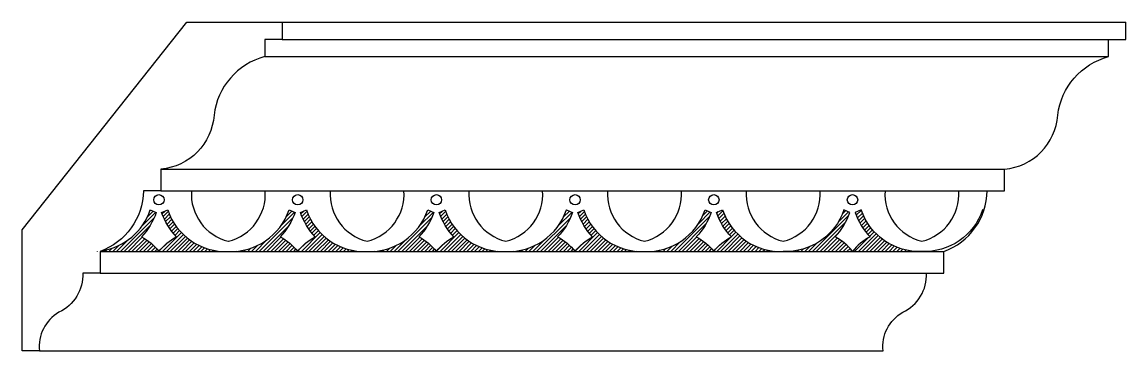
# Model space of a CAD drawing. Extents: x 12 to 267, y 546 to 622.
import ezdxf

# ---------------------------------------------------------------- set-up
doc = ezdxf.new("R2010")
doc.units = 0
doc.header["$LTSCALE"] = 10
doc.header["$MEASUREMENT"] = 0
for name, color, linetype in [('3', 3, 'CONTINUOUS'), ('4', 4, 'CONTINUOUS'), ('7', 7, 'CONTINUOUS')]:
    doc.layers.add(name, color=color, linetype=linetype)
pattern_1 = [(45, (-56, -56.5569), (-0.44194174, 0.44194174), [])]

msp = doc.modelspace()

# ---------------------------------------------------------------- hatches: boundary and pattern name
at = {"layer": '3'}
h = msp.add_hatch(dxfattribs=at)
h.set_pattern_fill('ANSI31', color=256, scale=5, style=0)
h.set_pattern_definition([(45, (-152, -56.5569), (-0.44194174, 0.44194174), [])])
h.paths.add_polyline_path([(43.95, 568.92, 0.113396), (39.91, 572.28, 0.107382), (43.34, 577.95), (41.95, 578.53, -0.310238), (29.2, 568.92)])
h.paths.add_polyline_path([(58.71, 568.92, -0.310238), (45.96, 578.53), (44.57, 577.95, 0.107382), (48, 572.28, 0.113396), (43.95, 568.92)])
h = msp.add_hatch(dxfattribs=at)
h.set_pattern_fill('ANSI31', color=256, scale=5, style=0)
h.set_pattern_definition([(45, (-120, -56.5569), (-0.44194174, 0.44194174), [])])
h.paths.add_polyline_path([(75.95, 568.92, 0.113396), (71.91, 572.28, 0.107382), (75.34, 577.95), (73.95, 578.53, -0.310238), (61.2, 568.92)])
h.paths.add_polyline_path([(90.71, 568.92, -0.310238), (77.96, 578.53), (76.57, 577.95, 0.107382), (80, 572.28, 0.113396), (75.95, 568.92)])
h = msp.add_hatch(dxfattribs=at)
h.set_pattern_fill('ANSI31', color=256, scale=5, style=0)
h.set_pattern_definition([(45, (-88, -56.5569), (-0.44194174, 0.44194174), [])])
h.paths.add_polyline_path([(107.95, 568.92, 0.113396), (103.91, 572.28, 0.107382), (107.34, 577.95), (105.95, 578.53, -0.310238), (93.2, 568.92)])
h.paths.add_polyline_path([(122.71, 568.92, -0.310238), (109.96, 578.53), (108.57, 577.95, 0.107382), (112, 572.28, 0.113396), (107.95, 568.92)])
h = msp.add_hatch(dxfattribs=at)
h.set_pattern_fill('ANSI31', color=256, scale=5, style=0)
h.set_pattern_definition(pattern_1)
h.paths.add_polyline_path([(139.95, 568.92, 0.113396), (135.91, 572.28, 0.107382), (139.34, 577.95), (137.95, 578.53, -0.310238), (125.2, 568.92)])
h.paths.add_polyline_path([(154.71, 568.92, -0.310238), (141.96, 578.53), (140.57, 577.95, 0.107382), (144, 572.28, 0.113396), (139.95, 568.92)])
h = msp.add_hatch(dxfattribs=at)
h.set_pattern_fill('ANSI31', color=256, scale=5, style=0)
h.set_pattern_definition(pattern_1)
h.paths.add_polyline_path([(167.91, 572.28, 0.107382), (171.34, 577.95), (169.95, 578.53, -0.310238), (157.2, 568.92), (171.95, 568.92, 0.113396)])
h.paths.add_polyline_path([(173.96, 578.53), (172.57, 577.95, 0.107382), (176, 572.28, 0.113396), (171.95, 568.92), (186.71, 568.92, -0.310238)])
h = msp.add_hatch(dxfattribs=at)
h.set_pattern_fill('ANSI31', color=256, scale=5, style=0)
h.set_pattern_definition(pattern_1)
h.paths.add_polyline_path([(199.91, 572.28, 0.107382), (203.34, 577.95), (201.95, 578.53, -0.310238), (189.2, 568.92), (203.95, 568.92, 0.113396)])
h.paths.add_polyline_path([(205.96, 578.53), (204.57, 577.95, 0.107382), (208, 572.28, 0.113396), (203.95, 568.92), (218.71, 568.92, -0.310238)])

# ---------------------------------------------------------------- linework, layer by layer
for points in [[(30.8, 569.08, 0.27918), (41.95, 578.53), (43.34, 577.95, -0.107382), (39.91, 572.28, -0.113396), (43.95, 568.92, -0.113396), (48, 572.28, -0.107382), (44.57, 577.95), (45.96, 578.53, 0.334565), (59.95, 568.92)], [(59.95, 568.92, 0.334565), (73.95, 578.53), (75.34, 577.95, -0.107382), (71.91, 572.28, -0.113396), (75.95, 568.92, -0.113396), (80, 572.28, -0.107382), (76.57, 577.95), (77.96, 578.53, 0.334565), (91.95, 568.92)], [(91.95, 568.92, 0.334565), (105.95, 578.53), (107.34, 577.95, -0.107382), (103.91, 572.28, -0.113396), (107.95, 568.92, -0.113396), (112, 572.28, -0.107382), (108.57, 577.95), (109.96, 578.53, 0.334565), (123.95, 568.92)], [(123.95, 568.92, 0.334565), (137.95, 578.53), (139.34, 577.95, -0.107382), (135.91, 572.28, -0.113396), (139.95, 568.92, -0.113396), (144, 572.28, -0.107382), (140.57, 577.95), (141.96, 578.53, 0.334565), (155.95, 568.92)], [(155.95, 568.92, 0.334565), (169.95, 578.53), (171.34, 577.95, -0.107382), (167.91, 572.28, -0.113396), (171.95, 568.92, -0.113396), (176, 572.28, -0.107382), (172.57, 577.95), (173.96, 578.53, 0.334565), (187.95, 568.92)], [(219.95, 568.92, -0.334565), (205.96, 578.53), (204.57, 577.95, 0.107382), (208, 572.28, 0.113396), (203.95, 568.92, 0.113396), (199.91, 572.28, 0.107382), (203.34, 577.95), (201.95, 578.53, -0.334565), (187.95, 568.92)], [(234.26, 578.4), (233.95, 578.53, -0.334565), (219.95, 568.92)]]:
    msp.add_lwpolyline(points, format="xyb", dxfattribs=at)
for centre in [(43.95, 580.85), (75.95, 580.85), (107.95, 580.85), (139.95, 580.85), (171.95, 580.85), (203.95, 580.85)]:
    msp.add_circle(centre, 1.2, dxfattribs=at)
for centre, start, end in [((62.66, 582.17), 176.1912, 256.0572), ((57.25, 582.17), 283.9428, 3.8088), ((94.66, 582.17), 176.1912, 256.0572), ((89.25, 582.17), 283.9428, 3.8088), ((126.66, 582.17), 176.1912, 256.0572), ((121.25, 582.17), 283.9428, 3.8088), ((158.66, 582.17), 176.1912, 256.0572), ((153.25, 582.17), 283.9428, 3.8088), ((190.66, 582.17), 176.1912, 256.0572), ((185.25, 582.17), 283.9428, 3.8088), ((222.66, 582.17), 176.1912, 256.0572), ((217.25, 582.17), 283.9428, 3.8088)]:
    msp.add_arc(centre, 11.24, start, end, dxfattribs=at)
at = {"layer": '4'}
for p, q in [((72.37, 621.92), (267.02, 621.92)), ((16.37, 545.92), (211.02, 545.92))]:
    msp.add_line(p, q, dxfattribs=at)
msp.add_lwpolyline([(16.37, 545.92), (12.37, 545.92), (12.37, 573.92), (50.37, 621.92), (72.37, 621.92), (72.37, 617.92), (68.37, 617.92), (68.37, 613.92, 0.308294), (56.65, 600.42, -0.368184), (44.37, 587.92), (44.37, 582.92), (40.37, 582.92, -0.311537), (30.37, 568.92), (30.37, 563.92), (26.37, 563.92, -0.301697), (20.88, 554.85, 0.297693)], format="xyb", close=True, dxfattribs=at)
msp.add_lwpolyline([(211.02, 545.92, -0.297693), (215.53, 554.85, 0.301697), (221.02, 563.92), (225.02, 563.92), (225.02, 568.92, 0.311537), (235.02, 582.92), (239.02, 582.92), (239.02, 587.92, 0.368184), (251.3, 600.42, -0.308294), (263.02, 613.92), (263.02, 617.92), (267.02, 617.92), (267.02, 621.92)], format="xyb", dxfattribs=at)
at = {"layer": '7'}
for p, q in [((72.37, 617.92), (263.02, 617.92)), ((68.37, 613.92), (263.02, 613.92)), ((44.37, 587.92), (239.02, 587.92)), ((44.37, 582.92), (235.02, 582.92)), ((30.37, 568.92), (225.02, 568.92)), ((30.37, 563.92), (221.02, 563.92))]:
    msp.add_line(p, q, dxfattribs=at)

doc.saveas('drawing.dxf')
